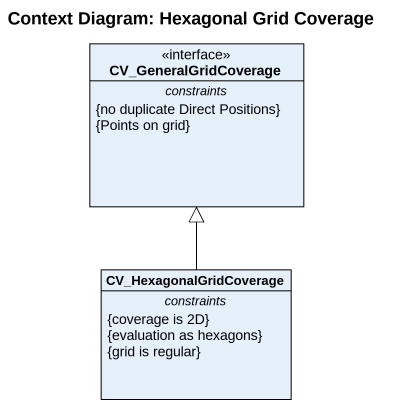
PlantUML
@startuml
title Context Diagram: Hexagonal Grid Coverage
hide circle
hide empty members
class CV_GeneralGridCoverage <<interface>> {
  -- constraints --
  {no duplicate Direct Positions}
  {Points on grid}
}
class CV_HexagonalGridCoverage {
  -- constraints --
  {coverage is 2D}
  {evaluation as hexagons}
  {grid is regular}
}
CV_HexagonalGridCoverage -up-|> CV_GeneralGridCoverage
@enduml
